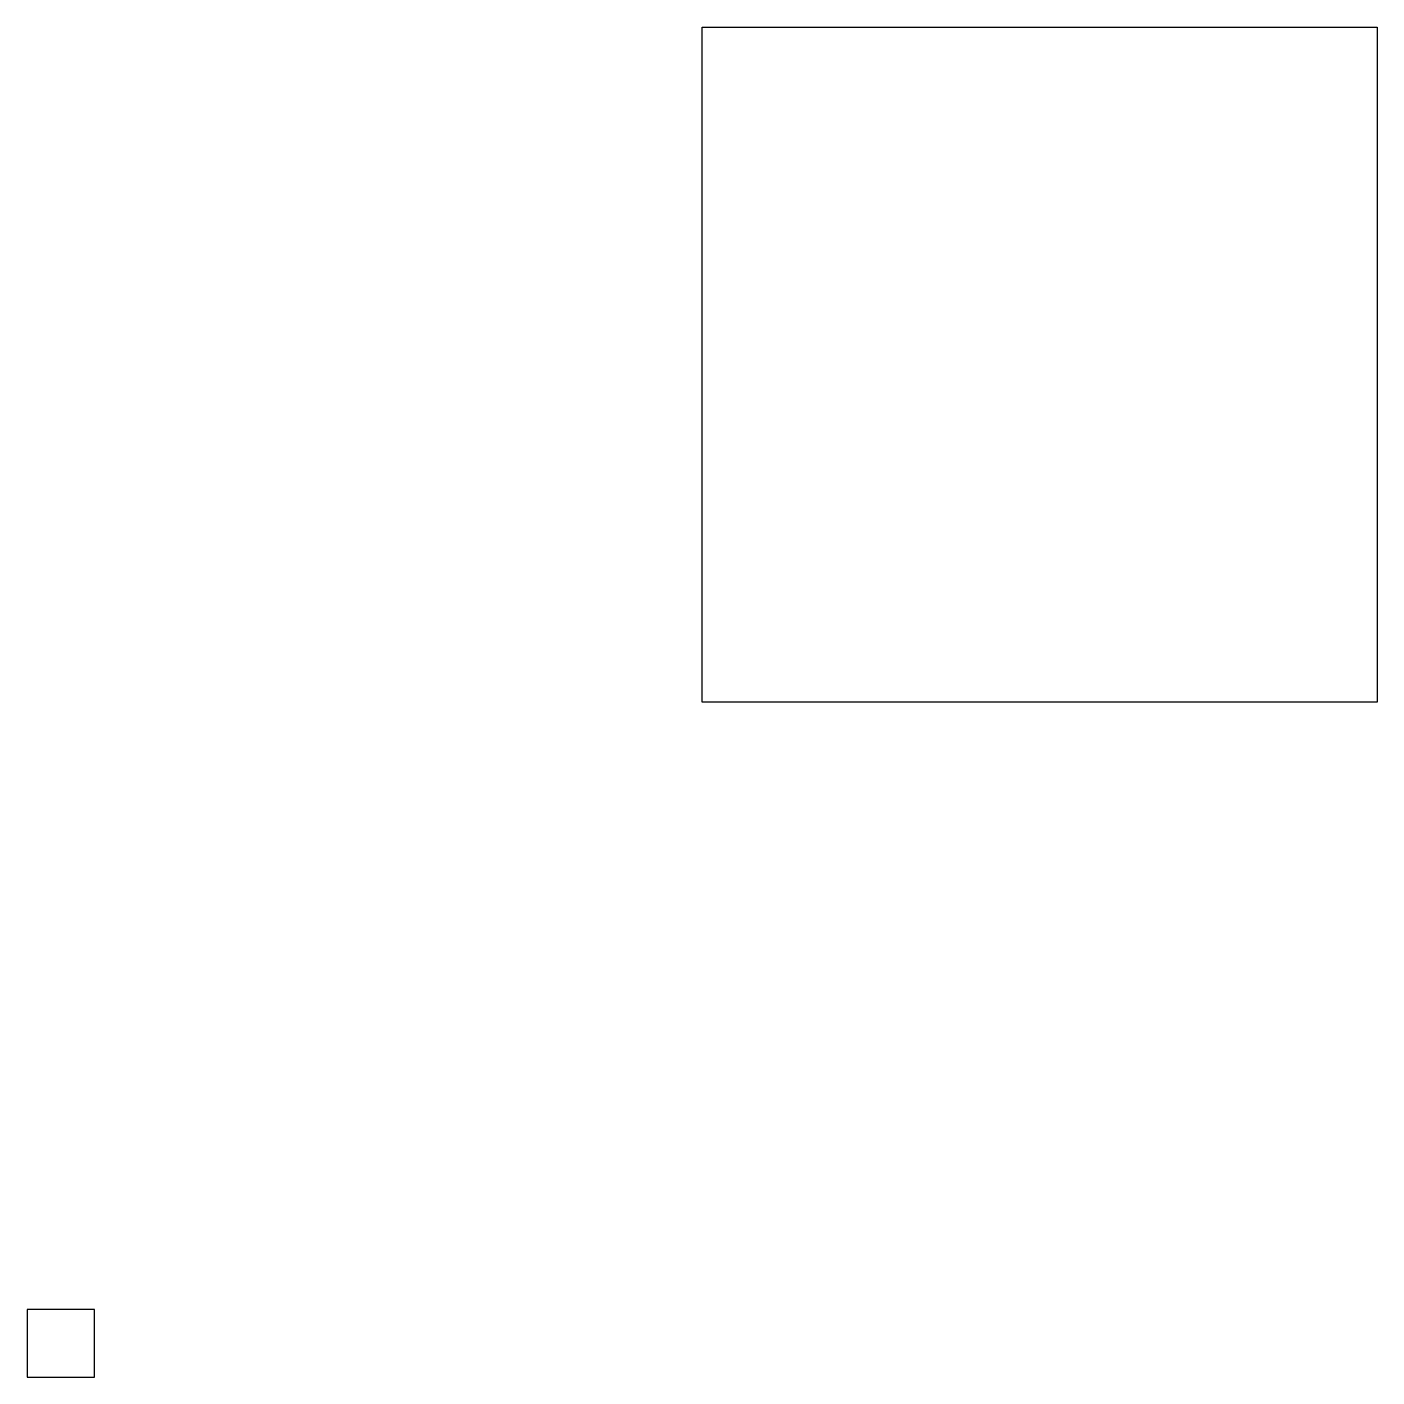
# Model space of a CAD drawing. Header units: metres. Extents: x 0 to 200, y 0 to 200.
import ezdxf

# ---------------------------------------------------------------- set-up
doc = ezdxf.new("R2010")
doc.units = ezdxf.units.M
doc.layers.add('wal', color=3, linetype='Continuous')
doc.layers.add('wid', color=4, linetype='Continuous')

msp = doc.modelspace()

# ---------------------------------------------------------------- linework, layer by layer
at = {"layer": 'wal'}
for p, q in [((10, 10), (0, 10)), ((0, 10), (0, 0)), ((10, 0), (10, 10)), ((0, 0), (10, 0))]:
    msp.add_line(p, q, dxfattribs=at)
at = {"layer": 'wid'}
for p, q in [((100, 100), (100, 200)), ((100, 200), (200, 200)), ((200, 200), (200, 100)), ((200, 100), (100, 100))]:
    msp.add_line(p, q, dxfattribs=at)

doc.saveas('drawing.dxf')
